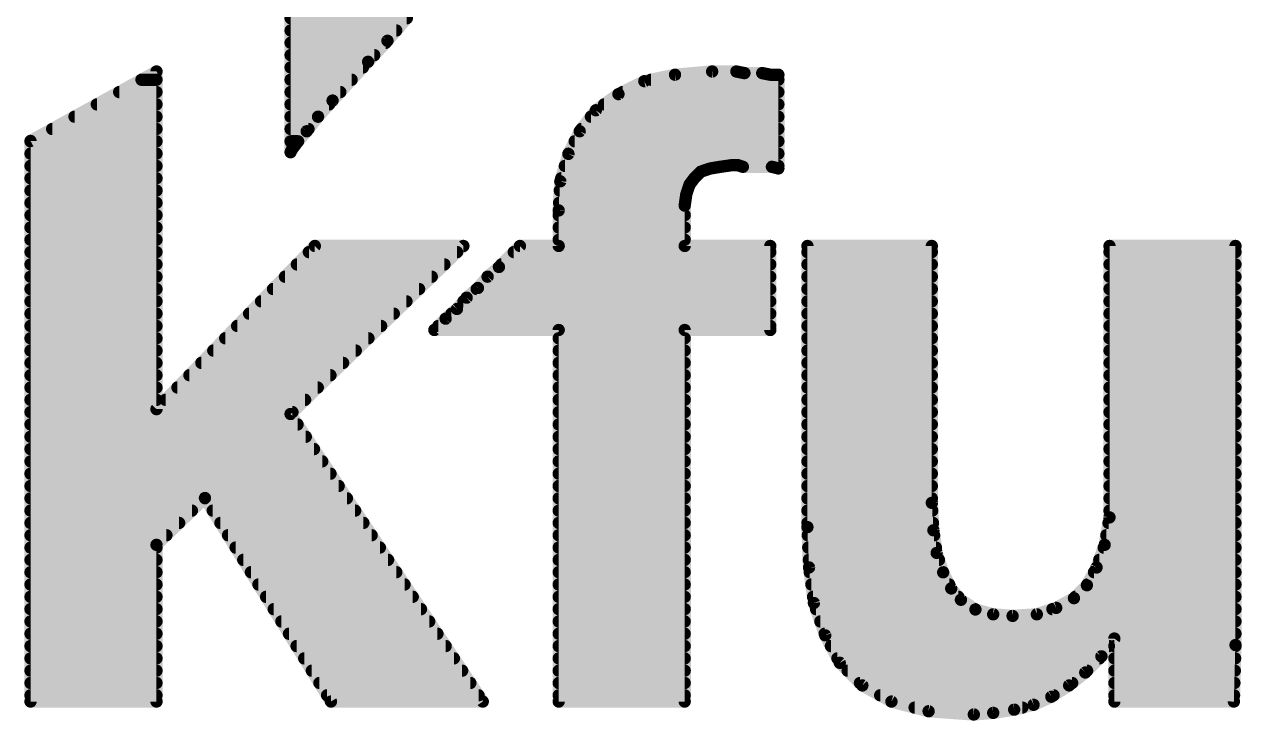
# Model space of a CAD drawing. Extents: x -23 to 84, y -8 to 75.
# Drawn here: x 49.77 to 57.3, y 58.44 to 62.75 of the extents above; entities that cross this region are included whole.
import ezdxf

# ---------------------------------------------------------------- set-up
doc = ezdxf.new("R2010")
doc.units = 0
doc.layers.add('21', color=253, linetype='CONTINUOUS')

msp = doc.modelspace()

# ---------------------------------------------------------------- linework, layer by layer
at = {"layer": '21', "const_width": 0.0762}
for points in [[(51.416, 64.719), (51.416, 61.959)], [(51.416, 62.7888), (52.1358, 62.7888)], [(52.016, 62.649), (52.136, 62.789)], [(51.416, 62.7126), (52.0705, 62.7126)], [(51.416, 62.6364), (52.0044, 62.6364)], [(51.896, 62.519), (52.016, 62.649)], [(51.416, 62.5602), (51.934, 62.5602)], [(51.676, 62.279), (51.896, 62.519)], [(49.806, 62.029), (50.586, 62.459)], [(50.586, 62.459), (50.586, 60.369)], [(51.416, 62.484), (51.8639, 62.484)], [(53.606, 62.399), (53.796, 62.439)], [(53.796, 62.439), (54.026, 62.459)], [(54.026, 62.459), (54.176, 62.459)], [(54.176, 62.459), (54.226, 62.449)], [(54.226, 62.449), (54.336, 62.449)], [(54.336, 62.449), (54.386, 62.439)], [(54.386, 62.439), (54.436, 62.439)], [(54.436, 62.439), (54.436, 61.859)], [(50.4931, 62.4078), (50.586, 62.4078)], [(51.416, 62.4078), (51.7941, 62.4078)], [(53.446, 62.319), (53.606, 62.399)], [(53.6478, 62.4078), (54.436, 62.4078)], [(50.3549, 62.3316), (50.586, 62.3316)], [(51.416, 62.3316), (51.7242, 62.3316)], [(53.306, 62.219), (53.446, 62.319)], [(53.4712, 62.3316), (54.436, 62.3316)], [(50.2167, 62.2554), (50.586, 62.2554)], [(51.416, 62.2554), (51.6548, 62.2554)], [(51.586, 62.179), (51.676, 62.279)], [(53.206, 62.089), (53.306, 62.219)], [(53.357, 62.2554), (54.436, 62.2554)], [(50.0785, 62.1792), (50.586, 62.1792)], [(51.416, 62.1792), (51.5862, 62.1792)], [(51.516, 62.089), (51.586, 62.179)], [(53.2754, 62.1792), (54.436, 62.1792)], [(49.9402, 62.103), (50.586, 62.103)], [(51.416, 62.103), (51.5269, 62.103)], [(51.456, 62.019), (51.516, 62.089)], [(53.136, 61.949), (53.206, 62.089)], [(53.2168, 62.103), (54.436, 62.103)], [(49.806, 58.559), (49.806, 62.029)], [(49.806, 62.0268), (50.586, 62.0268)], [(51.416, 62.0268), (51.4627, 62.0268)], [(51.426, 61.979), (51.456, 62.019)], [(53.1749, 62.0268), (54.436, 62.0268)], [(49.806, 61.9506), (50.586, 61.9506)], [(51.416, 61.959), (51.426, 61.979)], [(53.086, 61.779), (53.136, 61.949)], [(53.1368, 61.9506), (54.436, 61.9506)], [(49.806, 61.8744), (50.586, 61.8744)], [(53.1141, 61.8744), (54.1138, 61.8744)], [(53.956, 61.839), (53.916, 61.799)], [(54.016, 61.859), (53.956, 61.839)], [(54.076, 61.869), (54.016, 61.859)], [(54.146, 61.879), (54.076, 61.869)], [(54.186, 61.879), (54.146, 61.879)], [(54.216, 61.869), (54.186, 61.879)], [(54.1998, 61.8744), (54.436, 61.8744)], [(54.396, 61.869), (54.216, 61.869)], [(54.436, 61.859), (54.396, 61.869)], [(49.806, 61.7982), (50.586, 61.7982)], [(53.076, 61.599), (53.086, 61.779)], [(53.0916, 61.7982), (53.9154, 61.7982)], [(53.916, 61.799), (53.886, 61.759)], [(49.806, 61.722), (50.586, 61.722)], [(53.0828, 61.722), (53.8737, 61.722)], [(53.866, 61.699), (53.856, 61.629)], [(53.886, 61.759), (53.866, 61.699)], [(49.806, 61.6458), (50.586, 61.6458)], [(53.0786, 61.6458), (53.8584, 61.6458)], [(53.856, 61.629), (53.856, 61.379)], [(49.806, 61.5696), (50.586, 61.5696)], [(53.076, 61.379), (53.076, 61.599)], [(53.076, 61.5696), (53.856, 61.5696)], [(49.806, 61.4934), (50.586, 61.4934)], [(53.076, 61.4934), (53.856, 61.4934)], [(49.806, 61.4172), (50.586, 61.4172)], [(53.076, 61.4172), (53.856, 61.4172)], [(49.806, 61.341), (50.586, 61.341)], [(50.586, 60.369), (51.566, 61.379)], [(52.486, 61.379), (51.416, 60.339)], [(51.5291, 61.341), (52.4469, 61.341)], [(51.566, 61.379), (52.486, 61.379)], [(52.706, 61.249), (52.836, 61.379)], [(52.798, 61.341), (54.386, 61.341)], [(52.836, 61.379), (53.076, 61.379)], [(53.856, 61.379), (54.386, 61.379)], [(54.386, 61.379), (54.386, 60.859)], [(54.616, 59.639), (54.616, 61.379)], [(54.616, 61.379), (55.386, 61.379)], [(54.616, 61.341), (55.386, 61.341)], [(55.386, 61.379), (55.386, 59.789)], [(56.486, 59.699), (56.486, 61.379)], [(56.486, 61.379), (57.266, 61.379)], [(56.486, 61.341), (57.266, 61.341)], [(57.266, 61.379), (57.266, 58.909)], [(49.806, 61.2648), (50.586, 61.2648)], [(51.4552, 61.2648), (52.3685, 61.2648)], [(52.636, 61.189), (52.706, 61.249)], [(52.7218, 61.2648), (54.386, 61.2648)], [(54.616, 61.2648), (55.386, 61.2648)], [(56.486, 61.2648), (57.266, 61.2648)], [(49.806, 61.1886), (50.586, 61.1886)], [(51.3813, 61.1886), (52.2901, 61.1886)], [(52.576, 61.119), (52.636, 61.189)], [(52.6357, 61.1886), (54.386, 61.1886)], [(54.616, 61.1886), (55.386, 61.1886)], [(56.486, 61.1886), (57.266, 61.1886)], [(49.806, 61.1124), (50.586, 61.1124)], [(51.3073, 61.1124), (52.2117, 61.1124)], [(52.506, 61.059), (52.576, 61.119)], [(52.5683, 61.1124), (54.386, 61.1124)], [(54.616, 61.1124), (55.386, 61.1124)], [(56.486, 61.1124), (57.266, 61.1124)], [(49.806, 61.0362), (50.586, 61.0362)], [(51.2334, 61.0362), (52.1333, 61.0362)], [(52.446, 60.989), (52.506, 61.059)], [(52.4865, 61.0362), (54.386, 61.0362)], [(54.616, 61.0362), (55.386, 61.0362)], [(56.486, 61.0362), (57.266, 61.0362)], [(49.806, 60.96), (50.586, 60.96)], [(51.1594, 60.96), (52.0549, 60.96)], [(52.376, 60.929), (52.446, 60.989)], [(52.4122, 60.96), (54.386, 60.96)], [(54.616, 60.96), (55.386, 60.96)], [(56.486, 60.96), (57.266, 60.96)], [(49.806, 60.8838), (50.586, 60.8838)], [(51.0855, 60.8838), (51.9765, 60.8838)], [(52.306, 60.859), (52.376, 60.929)], [(53.076, 60.859), (52.306, 60.859)], [(52.3308, 60.8838), (54.386, 60.8838)], [(53.076, 58.559), (53.076, 60.859)], [(54.386, 60.859), (53.856, 60.859)], [(53.856, 60.859), (53.856, 58.559)], [(54.616, 60.8838), (55.386, 60.8838)], [(56.486, 60.8838), (57.266, 60.8838)], [(49.806, 60.8076), (50.586, 60.8076)], [(51.0116, 60.8076), (51.8981, 60.8076)], [(53.076, 60.8076), (53.856, 60.8076)], [(54.616, 60.8076), (55.386, 60.8076)], [(56.486, 60.8076), (57.266, 60.8076)], [(49.806, 60.7314), (50.586, 60.7314)], [(50.9376, 60.7314), (51.8197, 60.7314)], [(53.076, 60.7314), (53.856, 60.7314)], [(54.616, 60.7314), (55.386, 60.7314)], [(56.486, 60.7314), (57.266, 60.7314)], [(49.806, 60.6552), (50.586, 60.6552)], [(50.8637, 60.6552), (51.7413, 60.6552)], [(53.076, 60.6552), (53.856, 60.6552)], [(54.616, 60.6552), (55.386, 60.6552)], [(56.486, 60.6552), (57.266, 60.6552)], [(49.806, 60.579), (50.586, 60.579)], [(50.7898, 60.579), (51.6629, 60.579)], [(53.076, 60.579), (53.856, 60.579)], [(54.616, 60.579), (55.386, 60.579)], [(56.486, 60.579), (57.266, 60.579)], [(49.806, 60.5028), (50.586, 60.5028)], [(50.7158, 60.5028), (51.5845, 60.5028)], [(53.076, 60.5028), (53.856, 60.5028)], [(54.616, 60.5028), (55.386, 60.5028)], [(56.486, 60.5028), (57.266, 60.5028)], [(49.806, 60.4266), (50.586, 60.4266)], [(50.6419, 60.4266), (51.5061, 60.4266)], [(53.076, 60.4266), (53.856, 60.4266)], [(54.616, 60.4266), (55.386, 60.4266)], [(56.486, 60.4266), (57.266, 60.4266)], [(49.806, 60.3504), (51.4277, 60.3504)], [(51.416, 60.339), (52.606, 58.559)], [(53.076, 60.3504), (53.856, 60.3504)], [(54.616, 60.3504), (55.386, 60.3504)], [(56.486, 60.3504), (57.266, 60.3504)], [(49.806, 60.2742), (51.4593, 60.2742)], [(53.076, 60.2742), (53.856, 60.2742)], [(54.616, 60.2742), (55.386, 60.2742)], [(56.486, 60.2742), (57.266, 60.2742)], [(49.806, 60.198), (51.5103, 60.198)], [(53.076, 60.198), (53.856, 60.198)], [(54.616, 60.198), (55.386, 60.198)], [(56.486, 60.198), (57.266, 60.198)], [(49.806, 60.1218), (51.5612, 60.1218)], [(53.076, 60.1218), (53.856, 60.1218)], [(54.616, 60.1218), (55.386, 60.1218)], [(56.486, 60.1218), (57.266, 60.1218)], [(49.806, 60.0456), (51.6121, 60.0456)], [(53.076, 60.0456), (53.856, 60.0456)], [(54.616, 60.0456), (55.386, 60.0456)], [(56.486, 60.0456), (57.266, 60.0456)], [(49.806, 59.9694), (51.6631, 59.9694)], [(53.076, 59.9694), (53.856, 59.9694)], [(54.616, 59.9694), (55.386, 59.9694)], [(56.486, 59.9694), (57.266, 59.9694)], [(49.806, 59.8932), (51.714, 59.8932)], [(53.076, 59.8932), (53.856, 59.8932)], [(54.616, 59.8932), (55.386, 59.8932)], [(56.486, 59.8932), (57.266, 59.8932)], [(49.806, 59.817), (50.8839, 59.817)], [(50.886, 59.819), (50.586, 59.529)], [(51.666, 58.559), (50.886, 59.819)], [(50.8872, 59.817), (51.765, 59.817)], [(53.076, 59.817), (53.856, 59.817)], [(54.616, 59.817), (55.386, 59.817)], [(56.486, 59.817), (57.266, 59.817)], [(49.806, 59.7408), (50.8051, 59.7408)], [(50.9344, 59.7408), (51.8159, 59.7408)], [(53.076, 59.7408), (53.856, 59.7408)], [(54.616, 59.7408), (55.3888, 59.7408)], [(55.386, 59.789), (55.396, 59.619)], [(56.486, 59.7408), (57.266, 59.7408)], [(49.806, 59.6646), (50.7263, 59.6646)], [(50.9816, 59.6646), (51.8669, 59.6646)], [(53.076, 59.6646), (53.856, 59.6646)], [(54.616, 59.6646), (55.3933, 59.6646)], [(56.456, 59.529), (56.486, 59.699)], [(56.4799, 59.6646), (57.266, 59.6646)], [(49.806, 59.5884), (50.6474, 59.5884)], [(51.0288, 59.5884), (51.9178, 59.5884)], [(53.076, 59.5884), (53.856, 59.5884)], [(54.626, 59.389), (54.616, 59.639)], [(54.618, 59.5884), (55.4004, 59.5884)], [(55.396, 59.619), (55.416, 59.479)], [(56.4665, 59.5884), (57.266, 59.5884)], [(49.806, 59.5122), (50.586, 59.5122)], [(50.586, 59.529), (50.586, 58.559)], [(51.0759, 59.5122), (51.9687, 59.5122)], [(53.076, 59.5122), (53.856, 59.5122)], [(54.6211, 59.5122), (55.4113, 59.5122)], [(56.406, 59.389), (56.456, 59.529)], [(56.45, 59.5122), (57.266, 59.5122)], [(49.806, 59.436), (50.586, 59.436)], [(51.1231, 59.436), (52.0197, 59.436)], [(53.076, 59.436), (53.856, 59.436)], [(54.6241, 59.436), (55.4303, 59.436)], [(55.416, 59.479), (55.456, 59.359)], [(56.4228, 59.436), (57.266, 59.436)], [(49.806, 59.3598), (50.586, 59.3598)], [(51.1703, 59.3598), (52.0706, 59.3598)], [(53.076, 59.3598), (53.856, 59.3598)], [(54.656, 59.169), (54.626, 59.389)], [(54.63, 59.3598), (55.4557, 59.3598)], [(55.456, 59.359), (55.506, 59.259)], [(56.346, 59.279), (56.406, 59.389)], [(56.3901, 59.3598), (57.266, 59.3598)], [(49.806, 59.2836), (50.586, 59.2836)], [(51.2174, 59.2836), (52.1216, 59.2836)], [(53.076, 59.2836), (53.856, 59.2836)], [(54.6404, 59.2836), (55.4937, 59.2836)], [(56.266, 59.199), (56.346, 59.279)], [(56.3485, 59.2836), (57.266, 59.2836)], [(49.806, 59.2074), (50.586, 59.2074)], [(51.2646, 59.2074), (52.1725, 59.2074)], [(53.076, 59.2074), (53.856, 59.2074)], [(54.6508, 59.2074), (55.5502, 59.2074)], [(55.506, 59.259), (55.566, 59.189)], [(56.156, 59.139), (56.266, 59.199)], [(56.2744, 59.2074), (57.266, 59.2074)], [(49.806, 59.1312), (50.586, 59.1312)], [(51.3118, 59.1312), (52.2235, 59.1312)], [(53.076, 59.1312), (53.856, 59.1312)], [(54.726, 58.969), (54.656, 59.169)], [(54.6692, 59.1312), (55.6527, 59.1312)], [(55.566, 59.189), (55.656, 59.129)], [(55.656, 59.129), (55.766, 59.099)], [(56.036, 59.099), (56.156, 59.139)], [(56.1326, 59.1312), (57.266, 59.1312)], [(49.806, 59.055), (50.586, 59.055)], [(51.359, 59.055), (52.2744, 59.055)], [(53.076, 59.055), (53.856, 59.055)], [(54.6959, 59.055), (57.266, 59.055)], [(55.766, 59.099), (55.886, 59.089)], [(55.886, 59.089), (56.036, 59.099)], [(49.806, 58.9788), (50.586, 58.9788)], [(51.4061, 58.9788), (52.3253, 58.9788)], [(53.076, 58.9788), (53.856, 58.9788)], [(54.7226, 58.9788), (57.266, 58.9788)], [(49.806, 58.9026), (50.586, 58.9026)], [(51.4533, 58.9026), (52.3763, 58.9026)], [(53.076, 58.9026), (53.856, 58.9026)], [(54.816, 58.799), (54.726, 58.969)], [(54.7612, 58.9026), (56.4823, 58.9026)], [(56.516, 58.949), (56.436, 58.839)], [(56.516, 58.559), (56.516, 58.949)], [(56.516, 58.9026), (57.2658, 58.9026)], [(57.266, 58.909), (57.256, 58.559)], [(49.806, 58.8264), (50.586, 58.8264)], [(51.5005, 58.8264), (52.4272, 58.8264)], [(53.076, 58.8264), (53.856, 58.8264)], [(54.8015, 58.8264), (56.4234, 58.8264)], [(56.436, 58.839), (56.336, 58.739)], [(56.516, 58.8264), (57.2636, 58.8264)], [(49.806, 58.7502), (50.586, 58.7502)], [(51.5476, 58.7502), (52.4782, 58.7502)], [(53.076, 58.7502), (53.856, 58.7502)], [(54.956, 58.659), (54.816, 58.799)], [(54.8648, 58.7502), (56.3472, 58.7502)], [(56.516, 58.7502), (57.2615, 58.7502)], [(49.806, 58.674), (50.586, 58.674)], [(51.5948, 58.674), (52.5291, 58.674)], [(53.076, 58.674), (53.856, 58.674)], [(54.941, 58.674), (56.2548, 58.674)], [(56.336, 58.739), (56.236, 58.659)], [(56.516, 58.674), (57.2593, 58.674)], [(49.806, 58.5978), (50.586, 58.5978)], [(51.642, 58.5978), (52.5801, 58.5978)], [(53.076, 58.5978), (53.856, 58.5978)], [(55.136, 58.559), (54.956, 58.659)], [(55.0662, 58.5978), (56.1398, 58.5978)], [(56.236, 58.659), (56.126, 58.589)], [(56.516, 58.5978), (57.2571, 58.5978)], [(50.586, 58.559), (49.806, 58.559)], [(52.606, 58.559), (51.666, 58.559)], [(53.856, 58.559), (53.076, 58.559)], [(55.366, 58.499), (55.136, 58.559)], [(55.2794, 58.5216), (55.9464, 58.5216)], [(56.016, 58.539), (55.896, 58.509)], [(56.126, 58.589), (56.016, 58.539)], [(57.256, 58.559), (56.516, 58.559)], [(55.646, 58.479), (55.366, 58.499)], [(55.766, 58.489), (55.646, 58.479)], [(55.896, 58.509), (55.766, 58.489)]]:
    msp.add_lwpolyline(points, dxfattribs=at)
at = {"layer": '21', "const_width": 0.0381}
for points in [[(51.416, 62.8079, 1), (51.416, 62.7698)], [(52.1358, 62.7698, 1), (52.1358, 62.8079)], [(51.416, 62.7317, 1), (51.416, 62.6936)], [(52.0705, 62.6936, 1), (52.0705, 62.7317)], [(51.416, 62.6555, 1), (51.416, 62.6174)], [(52.0015, 62.6614, 1), (52.0305, 62.6366)], [(52.03, 62.6361, 1), (52.002, 62.6619)], [(52.0044, 62.6174, 1), (52.0044, 62.6555)], [(51.416, 62.5793, 1), (51.416, 62.5412)], [(51.91, 62.5061, 1), (51.882, 62.5319)], [(51.934, 62.5412, 1), (51.934, 62.5793)], [(50.6051, 62.459, 1), (50.567, 62.459)], [(50.5952, 62.4423, 1), (50.5768, 62.4757)], [(51.416, 62.5031, 1), (51.416, 62.465)], [(51.8639, 62.465, 1), (51.8639, 62.5031)], [(51.882, 62.5319, 1), (51.91, 62.5061)], [(53.7943, 62.458, 1), (53.7977, 62.42)], [(53.7999, 62.4204, 1), (53.7921, 62.4576)], [(54.026, 62.4781, 1), (54.026, 62.44)], [(54.0277, 62.44, 1), (54.0243, 62.478)], [(54.1797, 62.4777, 1), (54.1723, 62.4403)], [(54.176, 62.44, 1), (54.176, 62.4781)], [(54.226, 62.4681, 1), (54.226, 62.43)], [(54.2223, 62.4303, 1), (54.2297, 62.4677)], [(54.3397, 62.4677, 1), (54.3323, 62.4303)], [(54.336, 62.43, 1), (54.336, 62.4681)], [(54.386, 62.4581, 1), (54.386, 62.42)], [(54.3823, 62.4203, 1), (54.3897, 62.4577)], [(54.455, 62.439, 1), (54.4169, 62.439)], [(54.436, 62.42, 1), (54.436, 62.4581)], [(50.4931, 62.4269, 1), (50.4931, 62.3888)], [(50.586, 62.3888, 1), (50.586, 62.4269)], [(51.416, 62.4269, 1), (51.416, 62.3888)], [(51.7941, 62.3888, 1), (51.7941, 62.4269)], [(53.6021, 62.4176, 1), (53.6099, 62.3804)], [(53.6145, 62.382, 1), (53.5975, 62.416)], [(53.6478, 62.4269, 1), (53.6478, 62.3888)], [(54.436, 62.3888, 1), (54.436, 62.4269)], [(50.3549, 62.3507, 1), (50.3549, 62.3126)], [(50.586, 62.3126, 1), (50.586, 62.3507)], [(51.416, 62.3507, 1), (51.416, 62.3126)], [(51.7242, 62.3126, 1), (51.7242, 62.3507)], [(53.4375, 62.336, 1), (53.4545, 62.302)], [(53.4571, 62.3035, 1), (53.4349, 62.3345)], [(53.4712, 62.3507, 1), (53.4712, 62.3126)], [(54.436, 62.3126, 1), (54.436, 62.3507)], [(50.2167, 62.2745, 1), (50.2167, 62.2364)], [(50.586, 62.2364, 1), (50.586, 62.2745)], [(51.416, 62.2745, 1), (51.416, 62.2364)], [(51.6548, 62.2364, 1), (51.6548, 62.2745)], [(51.662, 62.2919, 1), (51.69, 62.2661)], [(51.6902, 62.2663, 1), (51.6618, 62.2917)], [(53.2949, 62.2345, 1), (53.3171, 62.2035)], [(53.3211, 62.2074, 1), (53.2909, 62.2306)], [(53.357, 62.2745, 1), (53.357, 62.2364)], [(54.436, 62.2364, 1), (54.436, 62.2745)], [(50.0785, 62.1983, 1), (50.0785, 62.1602)], [(50.586, 62.1602, 1), (50.586, 62.1983)], [(51.416, 62.1983, 1), (51.416, 62.1602)], [(51.5718, 62.1917, 1), (51.6002, 62.1663)], [(51.601, 62.1673, 1), (51.571, 62.1907)], [(51.5862, 62.1602, 1), (51.5862, 62.1983)], [(53.2754, 62.1983, 1), (53.2754, 62.1602)], [(54.436, 62.1602, 1), (54.436, 62.1983)], [(49.9402, 62.1221, 1), (49.9402, 62.084)], [(50.586, 62.084, 1), (50.586, 62.1221)], [(51.416, 62.1221, 1), (51.416, 62.084)], [(51.501, 62.1007, 1), (51.531, 62.0773)], [(51.5305, 62.0766, 1), (51.5015, 62.1014)], [(51.5269, 62.084, 1), (51.5269, 62.1221)], [(53.1909, 62.1006, 1), (53.2211, 62.0774)], [(53.223, 62.0805, 1), (53.189, 62.0975)], [(53.2168, 62.1221, 1), (53.2168, 62.084)], [(54.436, 62.084, 1), (54.436, 62.1221)], [(49.8251, 62.029, 1), (49.787, 62.029)], [(49.806, 62.0459, 1), (49.806, 62.0078)], [(49.7968, 62.0457, 1), (49.8152, 62.0123)], [(50.586, 62.0078, 1), (50.586, 62.0459)], [(51.416, 62.0459, 1), (51.416, 62.0078)], [(51.4415, 62.0314, 1), (51.4705, 62.0066)], [(51.4712, 62.0076, 1), (51.4408, 62.0304)], [(51.4627, 62.0078, 1), (51.4627, 62.0459)], [(53.1749, 62.0459, 1), (53.1749, 62.0078)], [(54.436, 62.0078, 1), (54.436, 62.0459)], [(49.806, 61.9697, 1), (49.806, 61.9316)], [(50.586, 61.9316, 1), (50.586, 61.9697)], [(51.399, 61.9675, 1), (51.433, 61.9505)], [(51.397, 61.959, 1), (51.4351, 61.959)], [(51.4108, 61.9904, 1), (51.4412, 61.9676)], [(51.443, 61.9705, 1), (51.409, 61.9875)], [(53.119, 61.9575, 1), (53.153, 61.9405)], [(53.1543, 61.9436, 1), (53.1177, 61.9544)], [(53.1368, 61.9697, 1), (53.1368, 61.9316)], [(54.436, 61.9316, 1), (54.436, 61.9697)], [(49.806, 61.8935, 1), (49.806, 61.8554)], [(50.586, 61.8554, 1), (50.586, 61.8935)], [(53.1141, 61.8935, 1), (53.1141, 61.8554)], [(53.95, 61.8571, 1), (53.962, 61.8209)], [(53.9695, 61.8255, 1), (53.9425, 61.8525)], [(54.0129, 61.8778, 1), (54.0191, 61.8402)], [(54.022, 61.8409, 1), (54.01, 61.8771)], [(54.0733, 61.8879, 1), (54.0787, 61.8501)], [(54.0791, 61.8502, 1), (54.0729, 61.8878)], [(54.1138, 61.8554, 1), (54.1138, 61.8935)], [(54.146, 61.8981, 1), (54.146, 61.86)], [(54.1487, 61.8601, 1), (54.1433, 61.8979)], [(54.192, 61.8971, 1), (54.18, 61.8609)], [(54.1998, 61.8935, 1), (54.1998, 61.8554)], [(54.186, 61.86, 1), (54.186, 61.8981)], [(54.216, 61.888, 1), (54.216, 61.8499)], [(54.21, 61.8509, 1), (54.222, 61.8871)], [(54.4006, 61.8875, 1), (54.3914, 61.8505)], [(54.396, 61.8499, 1), (54.396, 61.888)], [(54.4169, 61.859, 1), (54.455, 61.859)], [(54.4314, 61.8405, 1), (54.4406, 61.8775)], [(54.436, 61.8554, 1), (54.436, 61.8935)], [(49.806, 61.8173, 1), (49.806, 61.7792)], [(50.586, 61.7792, 1), (50.586, 61.8173)], [(53.0677, 61.7844, 1), (53.1043, 61.7736)], [(53.105, 61.7779, 1), (53.067, 61.7801)], [(53.0916, 61.8173, 1), (53.0916, 61.7792)], [(53.9025, 61.8125, 1), (53.9295, 61.7855)], [(53.9312, 61.7876, 1), (53.9008, 61.8104)], [(53.9154, 61.7792, 1), (53.9154, 61.8173)], [(49.806, 61.7411, 1), (49.806, 61.703)], [(50.586, 61.703, 1), (50.586, 61.7411)], [(53.0828, 61.7411, 1), (53.0828, 61.703)], [(53.8479, 61.705, 1), (53.8841, 61.693)], [(53.8849, 61.6963, 1), (53.8471, 61.7017)], [(53.8708, 61.7704, 1), (53.9012, 61.7476)], [(53.9041, 61.753, 1), (53.8679, 61.765)], [(53.8737, 61.703, 1), (53.8737, 61.7411)], [(49.806, 61.6649, 1), (49.806, 61.6268)], [(50.586, 61.6268, 1), (50.586, 61.6649)], [(53.0786, 61.6649, 1), (53.0786, 61.6268)], [(53.8371, 61.6317, 1), (53.8749, 61.6263)], [(53.8751, 61.629, 1), (53.837, 61.629)], [(53.8584, 61.6268, 1), (53.8584, 61.6649)], [(49.806, 61.5887, 1), (49.806, 61.5506)], [(50.586, 61.5506, 1), (50.586, 61.5887)], [(53.057, 61.6001, 1), (53.095, 61.5979)], [(53.076, 61.5887, 1), (53.076, 61.5506)], [(53.0951, 61.599, 1), (53.057, 61.599)], [(53.856, 61.5506, 1), (53.856, 61.5887)], [(49.806, 61.5125, 1), (49.806, 61.4744)], [(50.586, 61.4744, 1), (50.586, 61.5125)], [(53.076, 61.5125, 1), (53.076, 61.4744)], [(53.856, 61.4744, 1), (53.856, 61.5125)], [(49.806, 61.4363, 1), (49.806, 61.3982)], [(50.586, 61.3982, 1), (50.586, 61.4363)], [(53.076, 61.4363, 1), (53.076, 61.3982)], [(53.856, 61.3982, 1), (53.856, 61.4363)], [(49.806, 61.3601, 1), (49.806, 61.322)], [(50.586, 61.322, 1), (50.586, 61.3601)], [(51.5291, 61.3601, 1), (51.5291, 61.322)], [(51.566, 61.3981, 1), (51.566, 61.36)], [(51.5797, 61.3657, 1), (51.5523, 61.3923)], [(52.4469, 61.322, 1), (52.4469, 61.3601)], [(52.4993, 61.3653, 1), (52.4727, 61.3927)], [(52.486, 61.36, 1), (52.486, 61.3981)], [(52.798, 61.3601, 1), (52.798, 61.322)], [(52.836, 61.3981, 1), (52.836, 61.36)], [(52.8495, 61.3655, 1), (52.8225, 61.3925)], [(53.057, 61.379, 1), (53.0951, 61.379)], [(53.076, 61.36, 1), (53.076, 61.3981)], [(53.856, 61.3981, 1), (53.856, 61.36)], [(53.837, 61.379, 1), (53.8751, 61.379)], [(54.4051, 61.379, 1), (54.367, 61.379)], [(54.386, 61.36, 1), (54.386, 61.3981)], [(54.386, 61.322, 1), (54.386, 61.3601)], [(54.635, 61.379, 1), (54.5969, 61.379)], [(54.616, 61.3981, 1), (54.616, 61.36)], [(54.616, 61.3601, 1), (54.616, 61.322)], [(55.4051, 61.379, 1), (55.367, 61.379)], [(55.386, 61.36, 1), (55.386, 61.3981)], [(55.386, 61.322, 1), (55.386, 61.3601)], [(56.5051, 61.379, 1), (56.467, 61.379)], [(56.486, 61.3981, 1), (56.486, 61.36)], [(56.486, 61.3601, 1), (56.486, 61.322)], [(57.2851, 61.379, 1), (57.247, 61.379)], [(57.266, 61.36, 1), (57.266, 61.3981)], [(57.266, 61.322, 1), (57.266, 61.3601)], [(49.806, 61.2839, 1), (49.806, 61.2458)], [(50.586, 61.2458, 1), (50.586, 61.2839)], [(51.4552, 61.2839, 1), (51.4552, 61.2458)], [(52.3685, 61.2458, 1), (52.3685, 61.2839)], [(52.6925, 61.2625, 1), (52.7195, 61.2355)], [(52.7184, 61.2345, 1), (52.6936, 61.2635)], [(52.7218, 61.2839, 1), (52.7218, 61.2458)], [(54.386, 61.2458, 1), (54.386, 61.2839)], [(54.616, 61.2839, 1), (54.616, 61.2458)], [(55.386, 61.2458, 1), (55.386, 61.2839)], [(56.486, 61.2839, 1), (56.486, 61.2458)], [(57.266, 61.2458, 1), (57.266, 61.2839)], [(49.806, 61.2077, 1), (49.806, 61.1696)], [(50.586, 61.1696, 1), (50.586, 61.2077)], [(51.3813, 61.2077, 1), (51.3813, 61.1696)], [(52.2901, 61.1696, 1), (52.2901, 61.2077)], [(52.6357, 61.2077, 1), (52.6357, 61.1696)], [(52.6236, 61.2035, 1), (52.6484, 61.1745)], [(52.6505, 61.1766, 1), (52.6215, 61.2014)], [(54.386, 61.1696, 1), (54.386, 61.2077)], [(54.616, 61.2077, 1), (54.616, 61.1696)], [(55.386, 61.1696, 1), (55.386, 61.2077)], [(56.486, 61.2077, 1), (56.486, 61.1696)], [(57.266, 61.1696, 1), (57.266, 61.2077)], [(49.806, 61.1315, 1), (49.806, 61.0934)], [(50.586, 61.0934, 1), (50.586, 61.1315)], [(51.3073, 61.1315, 1), (51.3073, 61.0934)], [(52.2117, 61.0934, 1), (52.2117, 61.1315)], [(52.5683, 61.1315, 1), (52.5683, 61.0934)], [(52.5615, 61.1314, 1), (52.5905, 61.1066)], [(52.5884, 61.1045, 1), (52.5636, 61.1335)], [(54.386, 61.0934, 1), (54.386, 61.1315)], [(54.616, 61.1315, 1), (54.616, 61.0934)], [(55.386, 61.0934, 1), (55.386, 61.1315)], [(56.486, 61.1315, 1), (56.486, 61.0934)], [(57.266, 61.0934, 1), (57.266, 61.1315)], [(49.806, 61.0553, 1), (49.806, 61.0172)], [(50.586, 61.0172, 1), (50.586, 61.0553)], [(51.2334, 61.0553, 1), (51.2334, 61.0172)], [(52.1333, 61.0172, 1), (52.1333, 61.0553)], [(52.4865, 61.0553, 1), (52.4865, 61.0172)], [(52.4936, 61.0735, 1), (52.5184, 61.0445)], [(52.5205, 61.0466, 1), (52.4915, 61.0714)], [(54.386, 61.0172, 1), (54.386, 61.0553)], [(54.616, 61.0553, 1), (54.616, 61.0172)], [(55.386, 61.0172, 1), (55.386, 61.0553)], [(56.486, 61.0553, 1), (56.486, 61.0172)], [(57.266, 61.0172, 1), (57.266, 61.0553)], [(49.806, 60.9791, 1), (49.806, 60.941)], [(50.586, 60.941, 1), (50.586, 60.9791)], [(51.1594, 60.9791, 1), (51.1594, 60.941)], [(52.0549, 60.941, 1), (52.0549, 60.9791)], [(52.4122, 60.9791, 1), (52.4122, 60.941)], [(52.4315, 61.0014, 1), (52.4605, 60.9766)], [(52.4584, 60.9745, 1), (52.4336, 61.0035)], [(54.386, 60.941, 1), (54.386, 60.9791)], [(54.616, 60.9791, 1), (54.616, 60.941)], [(55.386, 60.941, 1), (55.386, 60.9791)], [(56.486, 60.9791, 1), (56.486, 60.941)], [(57.266, 60.941, 1), (57.266, 60.9791)], [(49.806, 60.9029, 1), (49.806, 60.8648)], [(50.586, 60.8648, 1), (50.586, 60.9029)], [(51.0855, 60.9029, 1), (51.0855, 60.8648)], [(51.9765, 60.8648, 1), (51.9765, 60.9029)], [(52.306, 60.8781, 1), (52.306, 60.84)], [(52.3308, 60.9029, 1), (52.3308, 60.8648)], [(52.3636, 60.9435, 1), (52.3884, 60.9145)], [(52.3895, 60.9155, 1), (52.3625, 60.9425)], [(53.0951, 60.859, 1), (53.057, 60.859)], [(53.076, 60.84, 1), (53.076, 60.8781)], [(53.856, 60.8781, 1), (53.856, 60.84)], [(53.8751, 60.859, 1), (53.837, 60.859)], [(54.386, 60.8648, 1), (54.386, 60.9029)], [(54.386, 60.84, 1), (54.386, 60.8781)], [(54.616, 60.9029, 1), (54.616, 60.8648)], [(55.386, 60.8648, 1), (55.386, 60.9029)], [(56.486, 60.9029, 1), (56.486, 60.8648)], [(57.266, 60.8648, 1), (57.266, 60.9029)], [(49.806, 60.8267, 1), (49.806, 60.7886)], [(50.586, 60.7886, 1), (50.586, 60.8267)], [(51.0116, 60.8267, 1), (51.0116, 60.7886)], [(51.8981, 60.7886, 1), (51.8981, 60.8267)], [(52.2925, 60.8725, 1), (52.3195, 60.8455)], [(53.076, 60.8267, 1), (53.076, 60.7886)], [(53.856, 60.7886, 1), (53.856, 60.8267)], [(54.367, 60.859, 1), (54.4051, 60.859)], [(54.616, 60.8267, 1), (54.616, 60.7886)], [(55.386, 60.7886, 1), (55.386, 60.8267)], [(56.486, 60.8267, 1), (56.486, 60.7886)], [(57.266, 60.7886, 1), (57.266, 60.8267)], [(49.806, 60.7505, 1), (49.806, 60.7124)], [(50.586, 60.7124, 1), (50.586, 60.7505)], [(50.9376, 60.7505, 1), (50.9376, 60.7124)], [(51.8197, 60.7124, 1), (51.8197, 60.7505)], [(53.076, 60.7505, 1), (53.076, 60.7124)], [(53.856, 60.7124, 1), (53.856, 60.7505)], [(54.616, 60.7505, 1), (54.616, 60.7124)], [(55.386, 60.7124, 1), (55.386, 60.7505)], [(56.486, 60.7505, 1), (56.486, 60.7124)], [(57.266, 60.7124, 1), (57.266, 60.7505)], [(49.806, 60.6743, 1), (49.806, 60.6362)], [(50.586, 60.6362, 1), (50.586, 60.6743)], [(50.8637, 60.6743, 1), (50.8637, 60.6362)], [(51.7413, 60.6362, 1), (51.7413, 60.6743)], [(53.076, 60.6743, 1), (53.076, 60.6362)], [(53.856, 60.6362, 1), (53.856, 60.6743)], [(54.616, 60.6743, 1), (54.616, 60.6362)], [(55.386, 60.6362, 1), (55.386, 60.6743)], [(56.486, 60.6743, 1), (56.486, 60.6362)], [(57.266, 60.6362, 1), (57.266, 60.6743)], [(49.806, 60.5981, 1), (49.806, 60.56)], [(50.586, 60.56, 1), (50.586, 60.5981)], [(50.7898, 60.5981, 1), (50.7898, 60.56)], [(51.6629, 60.56, 1), (51.6629, 60.5981)], [(53.076, 60.5981, 1), (53.076, 60.56)], [(53.856, 60.56, 1), (53.856, 60.5981)], [(54.616, 60.5981, 1), (54.616, 60.56)], [(55.386, 60.56, 1), (55.386, 60.5981)], [(56.486, 60.5981, 1), (56.486, 60.56)], [(57.266, 60.56, 1), (57.266, 60.5981)], [(49.806, 60.5219, 1), (49.806, 60.4838)], [(50.586, 60.4838, 1), (50.586, 60.5219)], [(50.7158, 60.5219, 1), (50.7158, 60.4838)], [(51.5845, 60.4838, 1), (51.5845, 60.5219)], [(53.076, 60.5219, 1), (53.076, 60.4838)], [(53.856, 60.4838, 1), (53.856, 60.5219)], [(54.616, 60.5219, 1), (54.616, 60.4838)], [(55.386, 60.4838, 1), (55.386, 60.5219)], [(56.486, 60.5219, 1), (56.486, 60.4838)], [(57.266, 60.4838, 1), (57.266, 60.5219)], [(49.806, 60.4457, 1), (49.806, 60.4076)], [(50.586, 60.4076, 1), (50.586, 60.4457)], [(50.6419, 60.4457, 1), (50.6419, 60.4076)], [(51.5061, 60.4076, 1), (51.5061, 60.4457)], [(53.076, 60.4457, 1), (53.076, 60.4076)], [(53.856, 60.4076, 1), (53.856, 60.4457)], [(54.616, 60.4457, 1), (54.616, 60.4076)], [(55.386, 60.4076, 1), (55.386, 60.4457)], [(56.486, 60.4457, 1), (56.486, 60.4076)], [(57.266, 60.4076, 1), (57.266, 60.4457)], [(49.806, 60.3695, 1), (49.806, 60.3314)], [(50.5723, 60.3823, 1), (50.5997, 60.3557)], [(50.567, 60.369, 1), (50.6051, 60.369)], [(51.4318, 60.3496, 1), (51.4002, 60.3284)], [(51.4027, 60.3527, 1), (51.4293, 60.3253)], [(51.4277, 60.3314, 1), (51.4277, 60.3695)], [(53.076, 60.3695, 1), (53.076, 60.3314)], [(53.856, 60.3314, 1), (53.856, 60.3695)], [(54.616, 60.3695, 1), (54.616, 60.3314)], [(55.386, 60.3314, 1), (55.386, 60.3695)], [(56.486, 60.3695, 1), (56.486, 60.3314)], [(57.266, 60.3314, 1), (57.266, 60.3695)], [(49.806, 60.2933, 1), (49.806, 60.2552)], [(51.4593, 60.2552, 1), (51.4593, 60.2933)], [(53.076, 60.2933, 1), (53.076, 60.2552)], [(53.856, 60.2552, 1), (53.856, 60.2933)], [(54.616, 60.2933, 1), (54.616, 60.2552)], [(55.386, 60.2552, 1), (55.386, 60.2933)], [(56.486, 60.2933, 1), (56.486, 60.2552)], [(57.266, 60.2552, 1), (57.266, 60.2933)], [(49.806, 60.2171, 1), (49.806, 60.179)], [(51.5103, 60.179, 1), (51.5103, 60.2171)], [(53.076, 60.2171, 1), (53.076, 60.179)], [(53.856, 60.179, 1), (53.856, 60.2171)], [(54.616, 60.2171, 1), (54.616, 60.179)], [(55.386, 60.179, 1), (55.386, 60.2171)], [(56.486, 60.2171, 1), (56.486, 60.179)], [(57.266, 60.179, 1), (57.266, 60.2171)], [(49.806, 60.1409, 1), (49.806, 60.1028)], [(51.5612, 60.1028, 1), (51.5612, 60.1409)], [(53.076, 60.1409, 1), (53.076, 60.1028)], [(53.856, 60.1028, 1), (53.856, 60.1409)], [(54.616, 60.1409, 1), (54.616, 60.1028)], [(55.386, 60.1028, 1), (55.386, 60.1409)], [(56.486, 60.1409, 1), (56.486, 60.1028)], [(57.266, 60.1028, 1), (57.266, 60.1409)], [(49.806, 60.0647, 1), (49.806, 60.0266)], [(51.6121, 60.0266, 1), (51.6121, 60.0647)], [(53.076, 60.0647, 1), (53.076, 60.0266)], [(53.856, 60.0266, 1), (53.856, 60.0647)], [(54.616, 60.0647, 1), (54.616, 60.0266)], [(55.386, 60.0266, 1), (55.386, 60.0647)], [(56.486, 60.0647, 1), (56.486, 60.0266)], [(57.266, 60.0266, 1), (57.266, 60.0647)], [(49.806, 59.9885, 1), (49.806, 59.9504)], [(51.6631, 59.9504, 1), (51.6631, 59.9885)], [(53.076, 59.9885, 1), (53.076, 59.9504)], [(53.856, 59.9504, 1), (53.856, 59.9885)], [(54.616, 59.9885, 1), (54.616, 59.9504)], [(55.386, 59.9504, 1), (55.386, 59.9885)], [(56.486, 59.9885, 1), (56.486, 59.9504)], [(57.266, 59.9504, 1), (57.266, 59.9885)], [(49.806, 59.9123, 1), (49.806, 59.8742)], [(51.714, 59.8742, 1), (51.714, 59.9123)], [(53.076, 59.9123, 1), (53.076, 59.8742)], [(53.856, 59.8742, 1), (53.856, 59.9123)], [(54.616, 59.9123, 1), (54.616, 59.8742)], [(55.386, 59.8742, 1), (55.386, 59.9123)], [(56.486, 59.9123, 1), (56.486, 59.8742)], [(57.266, 59.8742, 1), (57.266, 59.9123)], [(49.806, 59.8361, 1), (49.806, 59.798)], [(50.9022, 59.829, 1), (50.8698, 59.809)], [(50.8872, 59.8361, 1), (50.8872, 59.798)], [(50.8992, 59.8053, 1), (50.8728, 59.8327)], [(50.8839, 59.798, 1), (50.8839, 59.8361)], [(51.765, 59.798, 1), (51.765, 59.8361)], [(53.076, 59.8361, 1), (53.076, 59.798)], [(53.856, 59.798, 1), (53.856, 59.8361)], [(54.616, 59.8361, 1), (54.616, 59.798)], [(55.386, 59.798, 1), (55.386, 59.8361)], [(56.486, 59.8361, 1), (56.486, 59.798)], [(57.266, 59.798, 1), (57.266, 59.8361)], [(49.806, 59.7599, 1), (49.806, 59.7218)], [(50.8051, 59.7218, 1), (50.8051, 59.7599)], [(50.9344, 59.7599, 1), (50.9344, 59.7218)], [(51.8159, 59.7218, 1), (51.8159, 59.7599)], [(53.076, 59.7599, 1), (53.076, 59.7218)], [(53.856, 59.7218, 1), (53.856, 59.7599)], [(54.616, 59.7599, 1), (54.616, 59.7218)], [(55.405, 59.7901, 1), (55.367, 59.7879)], [(55.367, 59.789, 1), (55.4051, 59.789)], [(55.3888, 59.7218, 1), (55.3888, 59.7599)], [(56.486, 59.7599, 1), (56.486, 59.7218)], [(57.266, 59.7218, 1), (57.266, 59.7599)], [(49.806, 59.6837, 1), (49.806, 59.6456)], [(50.7263, 59.6456, 1), (50.7263, 59.6837)], [(50.9816, 59.6837, 1), (50.9816, 59.6456)], [(51.8669, 59.6456, 1), (51.8669, 59.6837)], [(53.076, 59.6837, 1), (53.076, 59.6456)], [(53.856, 59.6456, 1), (53.856, 59.6837)], [(54.616, 59.6837, 1), (54.616, 59.6456)], [(55.3933, 59.6456, 1), (55.3933, 59.6837)], [(56.4799, 59.6837, 1), (56.4799, 59.6456)], [(56.467, 59.699, 1), (56.5051, 59.699)], [(56.5048, 59.6957, 1), (56.4672, 59.7023)], [(57.266, 59.6456, 1), (57.266, 59.6837)], [(49.806, 59.6075, 1), (49.806, 59.5694)], [(50.6474, 59.5694, 1), (50.6474, 59.6075)], [(51.0288, 59.6075, 1), (51.0288, 59.5694)], [(51.9178, 59.5694, 1), (51.9178, 59.6075)], [(53.076, 59.6075, 1), (53.076, 59.5694)], [(53.856, 59.5694, 1), (53.856, 59.6075)], [(54.5969, 59.639, 1), (54.635, 59.639)], [(54.635, 59.6398, 1), (54.597, 59.6382)], [(54.618, 59.6075, 1), (54.618, 59.5694)], [(55.4149, 59.6217, 1), (55.3771, 59.6163)], [(55.377, 59.6179, 1), (55.415, 59.6201)], [(55.4004, 59.5694, 1), (55.4004, 59.6075)], [(56.4665, 59.6075, 1), (56.4665, 59.5694)], [(57.266, 59.5694, 1), (57.266, 59.6075)], [(49.806, 59.5313, 1), (49.806, 59.4931)], [(50.5728, 59.5427, 1), (50.5992, 59.5153)], [(50.6051, 59.529, 1), (50.567, 59.529)], [(50.586, 59.4931, 1), (50.586, 59.5313)], [(51.0759, 59.5313, 1), (51.0759, 59.4931)], [(51.9687, 59.4931, 1), (51.9687, 59.5313)], [(53.076, 59.5313, 1), (53.076, 59.4931)], [(53.856, 59.4931, 1), (53.856, 59.5313)], [(54.6211, 59.5313, 1), (54.6211, 59.4931)], [(55.4113, 59.4931, 1), (55.4113, 59.5313)], [(56.45, 59.5313, 1), (56.45, 59.4931)], [(56.4372, 59.5323, 1), (56.4748, 59.5257)], [(56.4739, 59.5226, 1), (56.4381, 59.5354)], [(57.266, 59.4931, 1), (57.266, 59.5313)], [(49.806, 59.455, 1), (49.806, 59.4169)], [(50.586, 59.4169, 1), (50.586, 59.455)], [(51.1231, 59.455, 1), (51.1231, 59.4169)], [(52.0197, 59.4169, 1), (52.0197, 59.455)], [(53.076, 59.455, 1), (53.076, 59.4169)], [(53.856, 59.4169, 1), (53.856, 59.455)], [(54.6241, 59.455, 1), (54.6241, 59.4169)], [(55.4341, 59.485, 1), (55.3979, 59.473)], [(55.3971, 59.4763, 1), (55.4349, 59.4817)], [(55.4303, 59.4169, 1), (55.4303, 59.455)], [(56.4228, 59.455, 1), (56.4228, 59.4169)], [(57.266, 59.4169, 1), (57.266, 59.455)], [(49.806, 59.3788, 1), (49.806, 59.3407)], [(50.586, 59.3407, 1), (50.586, 59.3788)], [(51.1703, 59.3788, 1), (51.1703, 59.3407)], [(52.0706, 59.3407, 1), (52.0706, 59.3788)], [(53.076, 59.3788, 1), (53.076, 59.3407)], [(53.856, 59.3407, 1), (53.856, 59.3788)], [(54.6449, 59.3916, 1), (54.6071, 59.3864)], [(54.607, 59.3882, 1), (54.645, 59.3898)], [(54.63, 59.3788, 1), (54.63, 59.3407)], [(55.473, 59.3675, 1), (55.439, 59.3505)], [(55.4557, 59.3407, 1), (55.4557, 59.3788)], [(56.3901, 59.3788, 1), (56.3901, 59.3407)], [(56.3881, 59.3954, 1), (56.4239, 59.3826)], [(56.4227, 59.3799, 1), (56.3893, 59.3981)], [(57.266, 59.3407, 1), (57.266, 59.3788)], [(49.806, 59.3026, 1), (49.806, 59.2645)], [(50.586, 59.2645, 1), (50.586, 59.3026)], [(51.2174, 59.3026, 1), (51.2174, 59.2645)], [(52.1216, 59.2645, 1), (52.1216, 59.3026)], [(53.076, 59.3026, 1), (53.076, 59.2645)], [(53.856, 59.2645, 1), (53.856, 59.3026)], [(54.6404, 59.3026, 1), (54.6404, 59.2645)], [(55.4379, 59.353, 1), (55.4741, 59.365)], [(55.4937, 59.2645, 1), (55.4937, 59.3026)], [(56.3485, 59.3026, 1), (56.3485, 59.2645)], [(56.3595, 59.2655, 1), (56.3325, 59.2925)], [(57.266, 59.2645, 1), (57.266, 59.3026)], [(49.806, 59.2264, 1), (49.806, 59.1883)], [(50.586, 59.1883, 1), (50.586, 59.2264)], [(51.2646, 59.2264, 1), (51.2646, 59.1883)], [(52.1725, 59.1883, 1), (52.1725, 59.2264)], [(53.076, 59.2264, 1), (53.076, 59.1883)], [(53.856, 59.1883, 1), (53.856, 59.2264)], [(54.6508, 59.2264, 1), (54.6508, 59.1883)], [(55.5205, 59.2714, 1), (55.4915, 59.2466)], [(55.489, 59.2505, 1), (55.523, 59.2675)], [(55.5502, 59.1883, 1), (55.5502, 59.2264)], [(56.2744, 59.2264, 1), (56.2744, 59.1883)], [(56.2751, 59.1823, 1), (56.2569, 59.2157)], [(56.3293, 59.2881, 1), (56.3627, 59.2699)], [(57.266, 59.1883, 1), (57.266, 59.2264)], [(49.806, 59.1502, 1), (49.806, 59.1121)], [(50.586, 59.1121, 1), (50.586, 59.1502)], [(51.3118, 59.1502, 1), (51.3118, 59.1121)], [(52.2235, 59.1121, 1), (52.2235, 59.1502)], [(53.076, 59.1502, 1), (53.076, 59.1121)], [(53.856, 59.1121, 1), (53.856, 59.1502)], [(54.674, 59.1753, 1), (54.638, 59.1627)], [(54.6371, 59.1664, 1), (54.6749, 59.1716)], [(54.6692, 59.1502, 1), (54.6692, 59.1121)], [(55.5766, 59.2049, 1), (55.5554, 59.1731)], [(55.5515, 59.1766, 1), (55.5805, 59.2014)], [(55.661, 59.1474, 1), (55.651, 59.1106)], [(55.6454, 59.1131, 1), (55.6666, 59.1449)], [(55.6527, 59.1121, 1), (55.6527, 59.1502)], [(56.1326, 59.1502, 1), (56.1326, 59.1121)], [(56.1469, 59.1557, 1), (56.1651, 59.1223)], [(56.162, 59.1209, 1), (56.15, 59.1571)], [(56.2525, 59.2125, 1), (56.2795, 59.1855)], [(57.266, 59.1121, 1), (57.266, 59.1502)], [(49.806, 59.074, 1), (49.806, 59.0359)], [(50.586, 59.0359, 1), (50.586, 59.074)], [(51.359, 59.074, 1), (51.359, 59.0359)], [(52.2744, 59.0359, 1), (52.2744, 59.074)], [(53.076, 59.074, 1), (53.076, 59.0359)], [(53.856, 59.0359, 1), (53.856, 59.074)], [(54.6959, 59.074, 1), (54.6959, 59.0359)], [(55.7676, 59.118, 1), (55.7644, 59.08)], [(55.761, 59.0806, 1), (55.771, 59.1174)], [(55.8847, 59.108, 1), (55.8873, 59.07)], [(55.8844, 59.07, 1), (55.8876, 59.108)], [(56.03, 59.1171, 1), (56.042, 59.0809)], [(56.0373, 59.08, 1), (56.0347, 59.118)], [(57.266, 59.0359, 1), (57.266, 59.074)], [(49.806, 58.9978, 1), (49.806, 58.9597)], [(50.586, 58.9597, 1), (50.586, 58.9978)], [(51.4061, 58.9978, 1), (51.4061, 58.9597)], [(52.3253, 58.9597, 1), (52.3253, 58.9978)], [(53.076, 58.9978, 1), (53.076, 58.9597)], [(53.856, 58.9597, 1), (53.856, 58.9978)], [(54.7226, 58.9978, 1), (54.7226, 58.9597)], [(57.266, 58.9597, 1), (57.266, 58.9978)], [(49.806, 58.9216, 1), (49.806, 58.8835)], [(50.586, 58.8835, 1), (50.586, 58.9216)], [(51.4533, 58.9216, 1), (51.4533, 58.8835)], [(52.3763, 58.8835, 1), (52.3763, 58.9216)], [(53.076, 58.9216, 1), (53.076, 58.8835)], [(53.856, 58.8835, 1), (53.856, 58.9216)], [(54.7428, 58.9779, 1), (54.7092, 58.9601)], [(54.708, 58.9627, 1), (54.744, 58.9753)], [(54.7612, 58.9216, 1), (54.7612, 58.8835)], [(56.4823, 58.8835, 1), (56.4823, 58.9216)], [(56.5351, 58.949, 1), (56.497, 58.949)], [(56.516, 58.9216, 1), (56.516, 58.8835)], [(56.5314, 58.9378, 1), (56.5006, 58.9602)], [(57.285, 58.9085, 1), (57.247, 58.9095)], [(57.2658, 58.8835, 1), (57.2658, 58.9216)], [(49.806, 58.8454, 1), (49.806, 58.8073)], [(50.586, 58.8073, 1), (50.586, 58.8454)], [(51.5005, 58.8454, 1), (51.5005, 58.8073)], [(52.4272, 58.8073, 1), (52.4272, 58.8454)], [(53.076, 58.8454, 1), (53.076, 58.8073)], [(53.856, 58.8073, 1), (53.856, 58.8454)], [(54.8015, 58.8454, 1), (54.8015, 58.8073)], [(56.4206, 58.8502, 1), (56.4514, 58.8278)], [(56.4495, 58.8255, 1), (56.4225, 58.8525)], [(56.4234, 58.8073, 1), (56.4234, 58.8454)], [(56.516, 58.8454, 1), (56.516, 58.8073)], [(57.247, 58.909, 1), (57.2851, 58.909)], [(57.2636, 58.8073, 1), (57.2636, 58.8454)], [(49.806, 58.7692, 1), (49.806, 58.7311)], [(50.586, 58.7311, 1), (50.586, 58.7692)], [(51.5476, 58.7692, 1), (51.5476, 58.7311)], [(52.4782, 58.7311, 1), (52.4782, 58.7692)], [(53.076, 58.7692, 1), (53.076, 58.7311)], [(53.856, 58.7311, 1), (53.856, 58.7692)], [(54.8295, 58.8125, 1), (54.8025, 58.7855)], [(54.7992, 58.7901, 1), (54.8328, 58.8079)], [(54.8648, 58.7692, 1), (54.8648, 58.7311)], [(56.3472, 58.7311, 1), (56.3472, 58.7692)], [(56.516, 58.7692, 1), (56.516, 58.7311)], [(57.2615, 58.7311, 1), (57.2615, 58.7692)], [(49.806, 58.693, 1), (49.806, 58.6549)], [(50.586, 58.6549, 1), (50.586, 58.693)], [(51.5948, 58.693, 1), (51.5948, 58.6549)], [(52.5291, 58.6549, 1), (52.5291, 58.693)], [(53.076, 58.693, 1), (53.076, 58.6549)], [(53.856, 58.6549, 1), (53.856, 58.693)], [(54.941, 58.693, 1), (54.941, 58.6549)], [(56.2548, 58.6549, 1), (56.2548, 58.693)], [(56.3225, 58.7525, 1), (56.3495, 58.7255)], [(56.3479, 58.7241, 1), (56.3241, 58.7539)], [(56.516, 58.693, 1), (56.516, 58.6549)], [(57.2593, 58.6549, 1), (57.2593, 58.693)], [(49.806, 58.6168, 1), (49.806, 58.5787)], [(50.586, 58.5787, 1), (50.586, 58.6168)], [(51.642, 58.6168, 1), (51.642, 58.5787)], [(52.5801, 58.5787, 1), (52.5801, 58.6168)], [(53.076, 58.6168, 1), (53.076, 58.5787)], [(53.856, 58.5787, 1), (53.856, 58.6168)], [(54.9653, 58.6757, 1), (54.9467, 58.6423)], [(54.9425, 58.6455, 1), (54.9695, 58.6725)], [(55.0662, 58.6168, 1), (55.0662, 58.5787)], [(56.1398, 58.5787, 1), (56.1398, 58.6168)], [(56.2241, 58.6739, 1), (56.2479, 58.6441)], [(56.2462, 58.6429, 1), (56.2258, 58.6751)], [(56.516, 58.6168, 1), (56.516, 58.5787)], [(57.2571, 58.5787, 1), (57.2571, 58.6168)], [(49.806, 58.5781, 1), (49.806, 58.54)], [(49.787, 58.559, 1), (49.8251, 58.559)], [(50.567, 58.559, 1), (50.6051, 58.559)], [(50.586, 58.54, 1), (50.586, 58.5781)], [(51.666, 58.5781, 1), (51.666, 58.54)], [(51.6498, 58.549, 1), (51.6822, 58.569)], [(52.5902, 58.5484, 1), (52.6218, 58.5696)], [(52.606, 58.54, 1), (52.606, 58.5781)], [(53.076, 58.5781, 1), (53.076, 58.54)], [(53.057, 58.559, 1), (53.0951, 58.559)], [(53.837, 58.559, 1), (53.8751, 58.559)], [(53.856, 58.54, 1), (53.856, 58.5781)], [(55.1408, 58.5774, 1), (55.1312, 58.5406)], [(55.1267, 58.5423, 1), (55.1453, 58.5757)], [(55.2794, 58.5406, 1), (55.2794, 58.5025)], [(55.9464, 58.5025, 1), (55.9464, 58.5406)], [(56.0081, 58.5563, 1), (56.0239, 58.5217)], [(56.0206, 58.5205, 1), (56.0114, 58.5575)], [(56.1158, 58.6051, 1), (56.1362, 58.5729)], [(56.1339, 58.5717, 1), (56.1181, 58.6063)], [(56.516, 58.5781, 1), (56.516, 58.54)], [(56.497, 58.559, 1), (56.5351, 58.559)], [(57.237, 58.5595, 1), (57.275, 58.5585)], [(57.256, 58.54, 1), (57.256, 58.5781)], [(55.3674, 58.518, 1), (55.3646, 58.48)], [(55.3612, 58.4806, 1), (55.3708, 58.5174)], [(55.6444, 58.498, 1), (55.6476, 58.46)], [(55.6446, 58.46, 1), (55.6474, 58.498)], [(55.7631, 58.5078, 1), (55.7689, 58.4702)], [(55.7676, 58.47, 1), (55.7644, 58.508)], [(55.8914, 58.5275, 1), (55.9006, 58.4905)], [(55.8989, 58.4902, 1), (55.8931, 58.5278)]]:
    msp.add_lwpolyline(points, format="xyb", dxfattribs=at)

doc.saveas('drawing.dxf')
